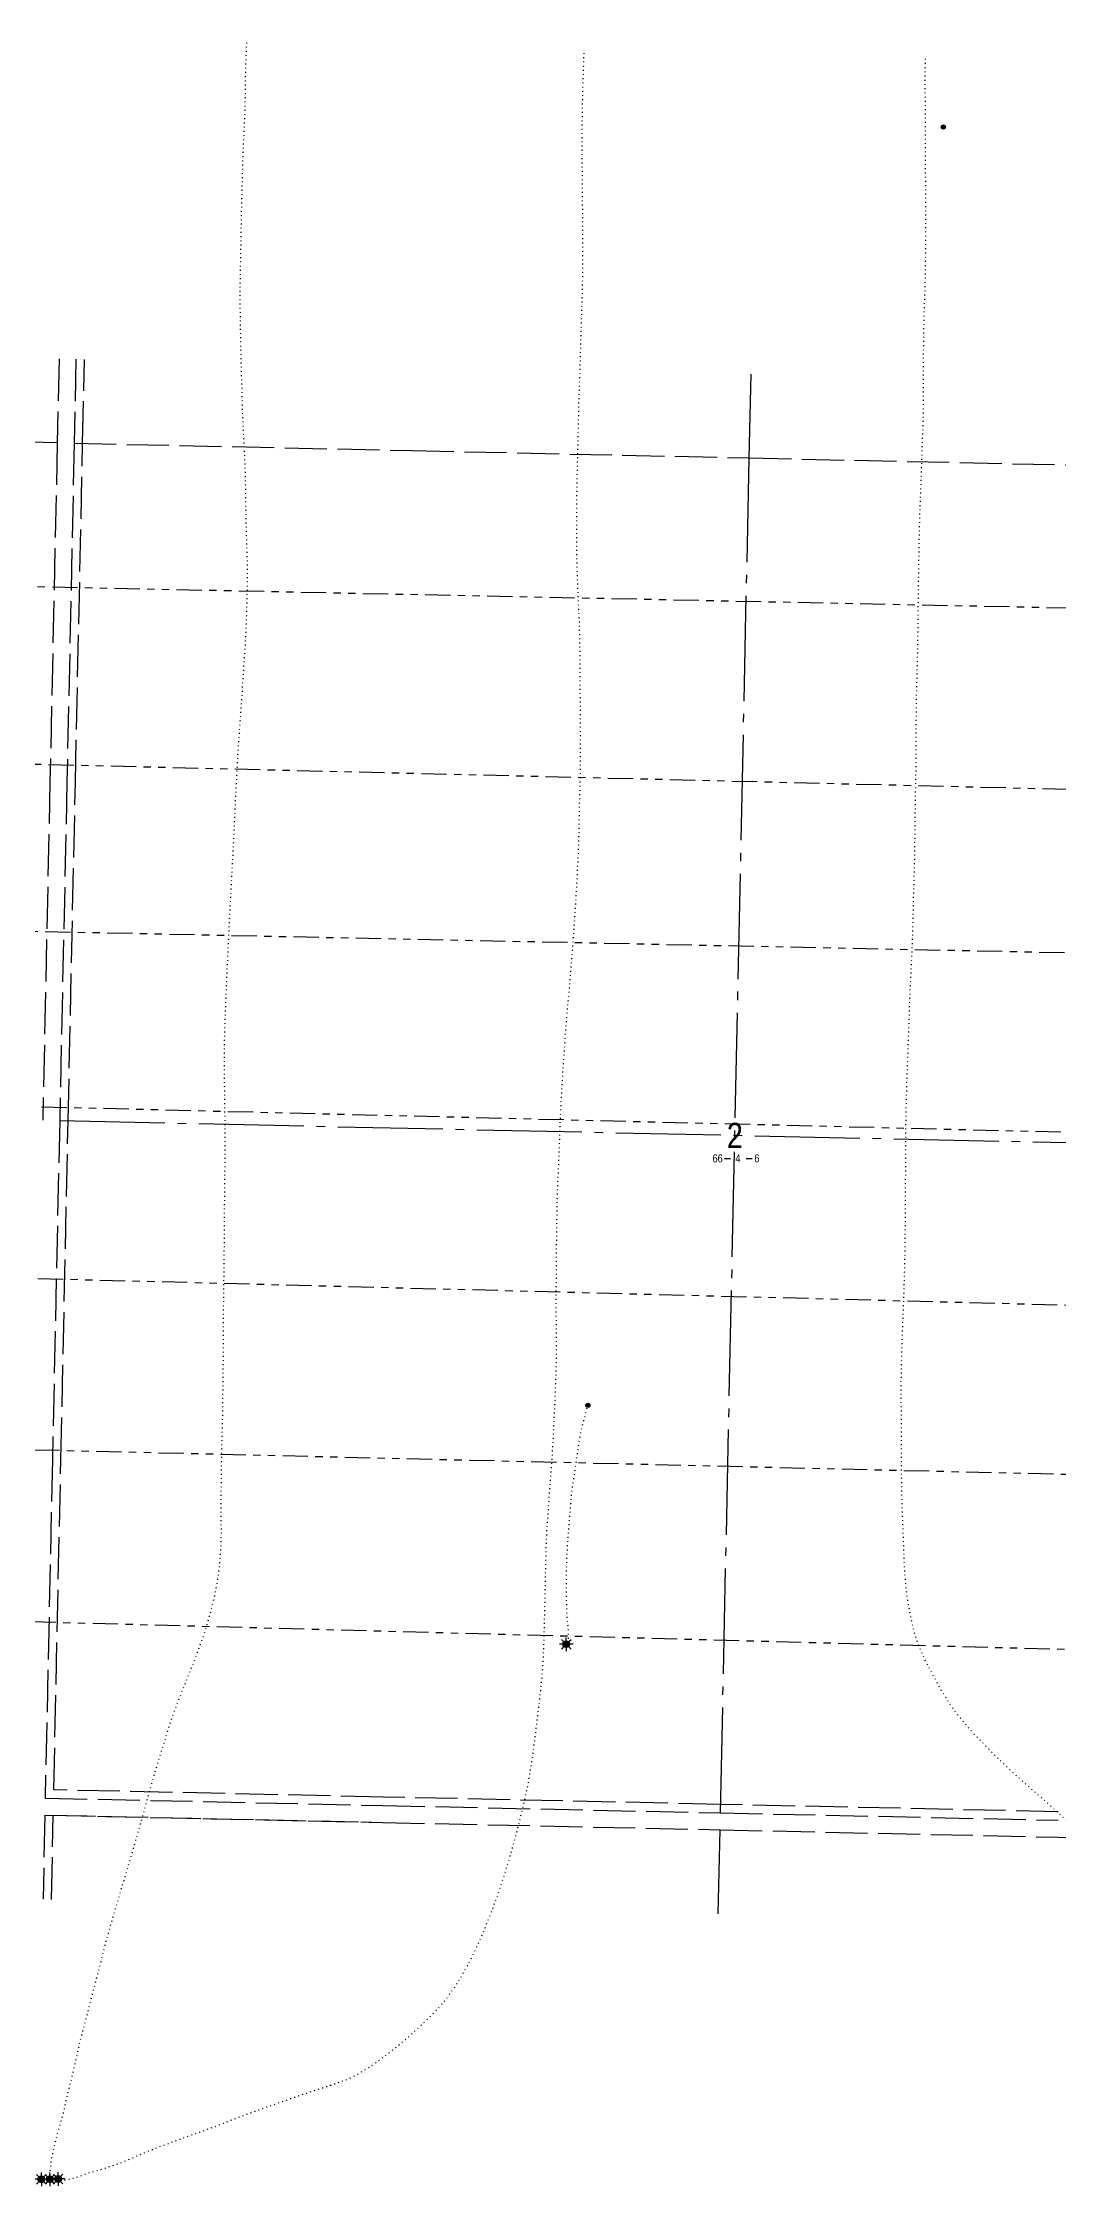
# Model space of a CAD drawing. Extents: x 401306 to 418331, y 6045711 to 6071172.
# Drawn here: x 403046 to 404251, y 6059342 to 6061886 of the extents above; entities that cross this region are included whole.
import ezdxf
from ezdxf.enums import TextEntityAlignment as Align

# ---------------------------------------------------------------- set-up
doc = ezdxf.new("R2010")
doc.units = 0
doc.header["$LTSCALE"] = 5
for name, pattern in [('foc-DOT', [1, 0.2, -0.8]), ('foc-DRILLPATH', [14.75, 6, -1.75, 1.75, -1.75, 1.75, -1.75]), ('foc-QUARTERLINE', [33, 25, -3, 2, -3]), ('foc-UNSURVEYED', [12.5, 10, -2.5])]:
    doc.linetypes.add(name, pattern=pattern)
for name, color, linetype in [('10', 1, 'Continuous'), ('9', 3, 'Continuous'), ('AS-DRILL-T', 8, 'Continuous'), ('DETAIL-HZ-Existing', 8, 'foc-DOT'), ('F-WS-S', 8, 'Continuous'), ('L-QSEC', 8, 'foc-QUARTERLINE'), ('L-SECLBL', 7, 'Continuous'), ('L-USEC', 7, 'foc-UNSURVEYED'), ('P-PDRILLPATH', 12, 'foc-DRILLPATH')]:
    doc.layers.add(name, color=color, linetype=linetype)
doc.styles.add('80L', font='ARIALN.TTF', dxfattribs={"height": 10})
doc.styles.add('SIMPLEX', font='ARIALN.TTF')

# ---------------------------------------------------------------- blocks, each defined once
blk = doc.blocks.new('L-SECLBL')
at = {"layer": '9', "color": 7}
for p, q in [((-5.1, -27.8), (-12.3, -27.8)), ((20.7, -27.8), (13.5, -27.8))]:
    blk.add_line(p, q, dxfattribs=at)
at = {"layer": '10', "color": 2, "style": 'SIMPLEX'}
blk.add_attdef('SEC', text='', height=30, dxfattribs=at).set_placement((0, 0), align=Align.MIDDLE)
at = {"layer": '10', "color": 5, "style": '80L'}
blk.add_attdef('TWP', text='', height=9.5, dxfattribs=at).set_placement((-14.4, -27.4), align=Align.MIDDLE_RIGHT)
blk.add_attdef('RGE', text='', height=9.5, dxfattribs=at).set_placement((3.6, -27.4), align=Align.MIDDLE_CENTER)
blk.add_attdef('MER', text='', height=9.5, dxfattribs=at).set_placement((23.2, -27.4), align=Align.MIDDLE_LEFT)
blk = doc.blocks.new('BH-Existing')
at = {"layer": 'AS-DRILL-T'}
h = blk.add_hatch(color=256, dxfattribs=at)
h.dxf.hatch_style = 1
edge = h.paths.add_edge_path()
edge.add_arc((0, 0), 0.5, 0, 360)
blk.add_circle((0, 0), 0.5, dxfattribs=at)
blk = doc.blocks.new('GAS')
h = blk.add_hatch(color=255)
h.dxf.hatch_style = 1
edge = h.paths.add_edge_path()
edge.add_arc((0, 0), 0.9, 0, 360)
for p, q in [((-0.81, 0), (-1.62, 0)), ((-0.57, 0.57), (-1.14, 1.14)), ((0, 0.81), (0, 1.62)), ((0.57, 0.57), (1.14, 1.14)), ((1.62, 0), (0.81, 0)), ((-0.57, -0.57), (-1.14, -1.14)), ((0, -0.81), (0, -1.62)), ((1.14, -1.14), (0.57, -0.57))]:
    blk.add_line(p, q)
blk.add_circle((0, 0), 0.8)

msp = doc.modelspace()

# ---------------------------------------------------------------- linework, layer by layer
at = {"layer": 'DETAIL-HZ-Existing', "flags": 128}
for points in [[(403054.526, 6059350.514), (403054.748, 6059350.589), (403055.151, 6059350.71), (403055.783, 6059350.797), (403056.323, 6059350.825), (403056.584, 6059350.86), (403056.783, 6059350.815), (403057.029, 6059350.63), (403057.225, 6059350.416), (403057.291, 6059350.254), (403057.277, 6059350.075), (403057.222, 6059349.816), (403057.156, 6059349.537), (403057.011, 6059349.32), (403056.777, 6059349.135), (403056.503, 6059348.951), (403056.16, 6059348.818), (403055.778, 6059348.726), (403055.356, 6059348.645), (403054.874, 6059348.536), (403054.49, 6059348.354), (403054.216, 6059348.17), (403053.982, 6059348.005), (403053.738, 6059347.82), (403053.525, 6059347.664), (403053.374, 6059347.608), (403053.233, 6059347.571), (403053.092, 6059347.544), (403052.882, 6059347.518), (403052.621, 6059347.494), (403052.431, 6059347.498), (403052.081, 6059347.495), (403051.911, 6059347.509), (403052.011, 6059347.487), (403052.15, 6059347.454), (403052.271, 6059347.481), (403052.372, 6059347.519), (403052.452, 6059347.547), (403052.482, 6059347.547), (403052.482, 6059347.537), (403052.463, 6059347.557), (403052.434, 6059347.608), (403052.425, 6059347.688), (403052.368, 6059347.819), (403052.282, 6059348.021), (403052.166, 6059348.214), (403051.969, 6059348.358), (403051.783, 6059348.522), (403051.596, 6059348.676), (403051.519, 6059348.798), (403051.622, 6059348.935), (403051.766, 6059349.112), (403051.929, 6059349.259), (403052.083, 6059349.456), (403052.278, 6059349.692), (403052.513, 6059349.897), (403052.686, 6059350.063), (403052.809, 6059350.2), (403052.921, 6059350.308), (403053.044, 6059350.405), (403053.195, 6059350.482), (403053.377, 6059350.548), (403053.549, 6059350.675), (403053.735, 6059350.931), (403054, 6059351.185), (403054.286, 6059351.429), (403054.418, 6059351.546), (403054.533, 6059351.744), (403054.553, 6059351.783), (403054.645, 6059352.331), (403054.701, 6059353.08), (403054.703, 6059353.18), (403054.746, 6059354.26), (403054.812, 6059355.469), (403054.88, 6059356.767), (403054.941, 6059358.187), (403055.014, 6059359.765), (403055.143, 6059361.573), (403055.336, 6059363.589), (403055.575, 6059365.855), (403055.838, 6059368.34), (403056.155, 6059370.973), (403056.575, 6059373.795), (403057.13, 6059376.834), (403057.841, 6059380.119), (403058.654, 6059383.553), (403059.49, 6059387.096), (403060.31, 6059390.789), (403061.154, 6059394.692), (403062.088, 6059398.633), (403063.175, 6059402.68), (403064.303, 6059406.777), (403065.503, 6059410.972), (403066.753, 6059415.177), (403067.982, 6059419.311), (403069.183, 6059423.556), (403070.367, 6059427.912), (403071.506, 6059432.529), (403072.601, 6059437.437), (403073.712, 6059442.604), (403074.969, 6059448.038), (403076.372, 6059453.78), (403077.863, 6059459.879), (403079.47, 6059466.286), (403081.164, 6059472.991), (403082.824, 6059479.977), (403084.459, 6059487.174), (403086.107, 6059494.561), (403087.747, 6059502.027), (403089.47, 6059509.622), (403091.367, 6059517.403), (403093.363, 6059525.122), (403095.449, 6059532.879), (403097.586, 6059540.635), (403099.684, 6059548.452), (403101.694, 6059556.391), (403103.707, 6059564.45), (403105.763, 6059572.638), (403107.952, 6059580.983), (403110.244, 6059589.436), (403112.486, 6059597.93), (403114.715, 6059606.724), (403116.893, 6059615.499), (403119.143, 6059624.333), (403121.484, 6059633.225), (403123.987, 6059642.244), (403126.55, 6059651.201), (403129.142, 6059660.187), (403131.786, 6059669.183), (403134.489, 6059678.197), (403137.172, 6059687.172), (403139.854, 6059696.116), (403142.557, 6059705.11), (403145.22, 6059714.085), (403147.873, 6059723.081), (403150.557, 6059732.095), (403153.2, 6059741.091), (403155.824, 6059750.117), (403161.757, 6059770.744), (403166.901, 6059789.099), (403169.905, 6059800.027), (403171.956, 6059807.504), (403177.162, 6059825.947), (403182.614, 6059844.225), (403188.277, 6059862.478), (403193.818, 6059880.703), (403199.686, 6059898.762), (403199.739, 6059898.891), (403206.463, 6059916.781), (403213.575, 6059934.563), (403220.626, 6059952.266), (403227.568, 6059970.041), (403234.254, 6059988.002), (403240.333, 6060006.116), (403245.747, 6060024.455), (403250.285, 6060042.982), (403253.816, 6060061.71), (403256.285, 6060080.752), (403257.652, 6060099.787), (403258.111, 6060118.851), (403257.973, 6060138.119), (403257.891, 6060157.165), (403258.108, 6060176.205), (403258.337, 6060195.274), (403258.615, 6060214.363), (403259.105, 6060233.487), (403259.605, 6060252.62), (403259.904, 6060271.748), (403260.094, 6060290.888), (403260.316, 6060310.158), (403260.528, 6060329.378), (403260.616, 6060348.46), (403260.645, 6060367.554), (403260.786, 6060386.736), (403261.044, 6060405.785), (403261.335, 6060425.013), (403261.573, 6060444.072), (403261.673, 6060463.194), (403261.742, 6060482.287), (403261.931, 6060501.407), (403262.14, 6060520.507), (403262.33, 6060539.678), (403262.529, 6060558.758), (403262.639, 6060577.94), (403262.57, 6060597.106), (403262.418, 6060616.203), (403262.207, 6060635.312), (403261.896, 6060654.413), (403261.676, 6060673.542), (403261.769, 6060692.845), (403262.188, 6060711.97), (403262.81, 6060731.191), (403263.538, 6060750.24), (403264.337, 6060769.347), (403265.207, 6060788.463), (403266.105, 6060807.518), (403267.004, 6060826.633), (403267.906, 6060845.838), (403268.904, 6060864.911), (403269.894, 6060884.035), (403270.884, 6060903.178), (403271.951, 6060922.199), (403272.929, 6060941.253), (403273.749, 6060960.4), (403274.649, 6060979.555), (403275.657, 6060998.567), (403276.576, 6061017.672), (403277.546, 6061036.806), (403278.694, 6061055.876), (403280.086, 6061075.08), (403281.535, 6061094.174), (403282.814, 6061113.29), (403283.942, 6061132.341), (403285.201, 6061151.408), (403286.548, 6061170.434), (403287.534, 6061189.357), (403288.202, 6061208.447), (403288.784, 6061227.689), (403289.133, 6061246.746), (403289.093, 6061265.451), (403288.584, 6061284.646), (403287.925, 6061303.855), (403287.499, 6061323.218), (403287.233, 6061342.548), (403286.932, 6061361.679), (403286.479, 6061380.683), (403285.711, 6061399.934), (403284.707, 6061418.92), (403283.776, 6061438.004), (403283.096, 6061457.193), (403282.618, 6061476.418), (403282.02, 6061495.705), (403281.504, 6061515.021), (403281.188, 6061534.382), (403280.813, 6061553.314), (403280.547, 6061572.174), (403280.491, 6061591.51), (403280.716, 6061610.879), (403281.109, 6061629.715), (403281.461, 6061648.962), (403281.784, 6061668.23), (403282.147, 6061687.526), (403282.62, 6061706.821), (403283.192, 6061726.083), (403283.695, 6061745.366), (403284.373, 6061764.386), (403285.381, 6061783.449), (403286.219, 6061802.505), (403286.577, 6061821.552), (403286.726, 6061840.663), (403287.145, 6061859.749), (403287.894, 6061878.847), (403288.277, 6061886.392)], [(403064.404, 6059350.859), (403064.47, 6059350.187), (403064.549, 6059349.695), (403064.691, 6059349.312), (403065.388, 6059348.697), (403066.361, 6059348.376), (403066.672, 6059348.39), (403066.903, 6059348.445), (403067.074, 6059348.521), (403067.41, 6059348.764), (403067.686, 6059349.058), (403067.972, 6059349.322), (403068.315, 6059349.455), (403068.625, 6059349.488), (403068.789, 6059349.645), (403068.644, 6059349.888), (403068.25, 6059350.156), (403067.963, 6059350.312), (403067.258, 6059350.567), (403066.469, 6059350.594), (403066.057, 6059350.523), (403065.299, 6059350.179), (403064.964, 6059349.936), (403064.688, 6059349.642), (403064.5, 6059349.296), (403064.422, 6059348.898), (403064.433, 6059348.487), (403064.555, 6059348.095), (403064.768, 6059347.78), (403065.033, 6059347.564), (403065.311, 6059347.438), (403065.56, 6059347.413), (403065.801, 6059347.438), (403066.032, 6059347.493), (403066.446, 6059347.654), (403066.83, 6059347.856), (403067.235, 6059348.057), (403067.711, 6059348.337), (403068.218, 6059348.657), (403068.835, 6059348.973), (403069.188, 6059349.136), (403069.65, 6059349.226), (403069.878, 6059349.131), (403070.076, 6059349.047), (403070.116, 6059349.046), (403069.939, 6059349.18), (403069.724, 6059349.404), (403069.508, 6059349.619), (403069.301, 6059349.744), (403069.083, 6059349.828), (403068.894, 6059349.902), (403068.726, 6059349.976), (403068.548, 6059350.07), (403068.391, 6059350.193), (403068.312, 6059350.265), (403068.302, 6059350.285), (403068.312, 6059350.275), (403068.52, 6059350.16), (403068.976, 6059349.971), (403069.692, 6059349.775), (403070.62, 6059349.675), (403071.711, 6059349.692), (403073.103, 6059349.802), (403074.527, 6059349.972), (403075.953, 6059350.221), (403077.471, 6059350.579), (403079.16, 6059350.983), (403081.03, 6059351.433), (403083.051, 6059351.95), (403085.236, 6059352.593), (403087.593, 6059353.373), (403090.102, 6059354.229), (403092.803, 6059355.202), (403095.706, 6059356.24), (403098.78, 6059357.324), (403101.994, 6059358.416), (403105.356, 6059359.404), (403108.827, 6059360.33), (403112.379, 6059361.344), (403116.085, 6059362.495), (403120.073, 6059363.75), (403124.393, 6059365.128), (403128.936, 6059366.621), (403133.491, 6059368.194), (403138.098, 6059369.866), (403142.859, 6059371.734), (403147.805, 6059373.829), (403153.014, 6059376.088), (403158.517, 6059378.481), (403164.786, 6059381.167), (403170.831, 6059383.698), (403183.512, 6059388.718), (403196.659, 6059393.618), (403209.794, 6059398.387), (403223.14, 6059403.163), (403236.324, 6059407.902), (403249.29, 6059412.725), (403262.189, 6059417.65), (403274.736, 6059422.533), (403287.08, 6059427.25), (403299.661, 6059431.822), (403312.239, 6059436.283), (403324.848, 6059440.755), (403337.317, 6059445.249), (403349.732, 6059449.554), (403362.073, 6059453.701), (403374.595, 6059457.844), (403387.407, 6059461.99), (403394.026, 6059464.239), (403400.678, 6059466.577), (403407.374, 6059469.115), (403413.797, 6059472.008), (403420.04, 6059475.355), (403426.028, 6059478.907), (403431.916, 6059482.492), (403437.706, 6059486.179), (403443.229, 6059490.002), (403448.594, 6059493.928), (403453.831, 6059497.917), (403458.97, 6059502.028), (403464.1, 6059506.179), (403469.23, 6059510.31), (403474.39, 6059514.5), (403479.524, 6059518.822), (403484.684, 6059523.432), (403489.911, 6059528.391), (403495.293, 6059533.567), (403500.837, 6059538.82), (403506.473, 6059544.191), (403512.054, 6059549.762), (403517.481, 6059555.638), (403522.613, 6059561.749), (403527.519, 6059568.075), (403532.25, 6059574.576), (403536.813, 6059581.24), (403541.14, 6059588.029), (403545.228, 6059594.933), (403549.108, 6059601.901), (403552.879, 6059608.912), (403556.512, 6059616.016), (403563.085, 6059630.098), (403563.317, 6059630.634), (403566.495, 6059637.977), (403569.633, 6059645.342), (403572.026, 6059651.072), (403572.702, 6059652.728), (403575.683, 6059660.246), (403578.609, 6059667.955), (403581.569, 6059675.863), (403584.51, 6059683.812), (403587.444, 6059691.901), (403590.3, 6059700.132), (403593.061, 6059708.555), (403595.671, 6059716.931), (403598.203, 6059725.399), (403600.683, 6059733.788), (403603.154, 6059742.197), (403605.576, 6059750.697), (403607.89, 6059759.279), (403610.119, 6059768.063), (403612.298, 6059776.859), (403614.489, 6059785.744), (403616.681, 6059794.699), (403618.805, 6059803.736), (403620.78, 6059812.845), (403622.639, 6059822.138), (403624.279, 6059831.445), (403627.072, 6059849.289), (403628.971, 6059862.781), (403629.412, 6059866.103), (403630.193, 6059872.228), (403631.346, 6059881.695), (403632.276, 6059889.617), (403632.46, 6059891.203), (403633.573, 6059900.682), (403634.746, 6059910.149), (403635.899, 6059919.636), (403636.992, 6059929.075), (403638.838, 6059948.04), (403639.562, 6059957.576), (403640.592, 6059976.709), (403640.927, 6059986.284), (403641.231, 6059995.83), (403641.485, 6060005.356), (403641.71, 6060014.894), (403642.188, 6060033.948), (403642.607, 6060053.073), (403642.965, 6060072.14), (403643.171, 6060081.758), (403643.406, 6060091.305), (403643.629, 6060100.812), (403643.953, 6060110.317), (403645.03, 6060129.359), (403646.418, 6060148.373), (403647.797, 6060167.488), (403649.178, 6060186.673), (403649.923, 6060196.229), (403650.646, 6060205.726), (403651.803, 6060224.716), (403652.701, 6060243.761), (403653.579, 6060262.806), (403654.457, 6060281.882), (403655.176, 6060300.971), (403655.655, 6060320.055), (403655.964, 6060339.193), (403655.853, 6060358.28), (403655.513, 6060377.431), (403655.522, 6060396.526), (403655.66, 6060415.627), (403655.671, 6060434.821), (403655.849, 6060453.882), (403656.208, 6060472.958), (403656.448, 6060492.138), (403656.677, 6060511.217), (403657.316, 6060530.308), (403658.264, 6060549.372), (403659.034, 6060568.51), (403659.714, 6060587.659), (403660.421, 6060606.699), (403661.249, 6060625.725), (403662.268, 6060644.828), (403663.439, 6060664.007), (403664.707, 6060683.055), (403666.056, 6060702.17), (403667.485, 6060721.244), (403669.053, 6060740.295), (403670.701, 6060759.364), (403672.311, 6060778.494), (403673.781, 6060797.637), (403675.241, 6060816.76), (403676.769, 6060835.791), (403678.147, 6060854.836), (403679.265, 6060873.897), (403680.344, 6060892.978), (403681.323, 6060912.071), (403682.063, 6060931.25), (403682.624, 6060950.422), (403683.009, 6060969.368), (403683.397, 6060987.954), (403683.96, 6061007.697), (403684.215, 6061017.263), (403684.328, 6061026.753), (403684.368, 6061045.467), (403684.419, 6061064.66), (403684.481, 6061083.883), (403684.225, 6061103.243), (403683.959, 6061122.573), (403683.958, 6061141.697), (403683.795, 6061160.705), (403683.447, 6061179.957), (403682.934, 6061198.962), (403682.152, 6061218.054), (403681.262, 6061237.227), (403680.484, 6061256.448), (403680.086, 6061275.701), (403680.098, 6061294.985), (403680.083, 6061314.33), (403680.008, 6061333.276), (403680.132, 6061352.128), (403680.466, 6061371.465), (403680.9, 6061390.83), (403681.403, 6061409.664), (403681.845, 6061428.888), (403682.228, 6061448.165), (403682.72, 6061467.439), (403683.058, 6061477.124), (403683.443, 6061486.717), (403684.125, 6061505.967), (403684.638, 6061525.231), (403685.147, 6061544.324), (403685.748, 6061563.526), (403686.366, 6061582.567), (403686.844, 6061601.661), (403687.084, 6061620.8), (403687.143, 6061639.903), (403687.123, 6061659.078), (403687.016, 6061678.345), (403686.837, 6061697.563), (403686.696, 6061716.651), (403686.474, 6061735.72), (403686.263, 6061754.829), (403686.241, 6061773.903), (403686.429, 6061792.974), (403686.759, 6061812.131), (403687.178, 6061831.197), (403687.737, 6061850.329), (403688.435, 6061869.368), (403688.773, 6061877.898)], [(404296.439, 6059744.957), (404296.48, 6059744.996), (404296.46, 6059744.996), (404296.279, 6059744.93), (404296.149, 6059744.963), (404296.13, 6059744.993), (404296.1, 6059744.974), (404296.07, 6059744.965), (404296.05, 6059744.985), (404295.961, 6059745.047), (404295.793, 6059745.12), (404295.493, 6059745.117), (404295.203, 6059745.123), (404295.134, 6059745.164), (404295.154, 6059745.174), (404295.173, 6059745.154), (404295.182, 6059745.083), (404295.199, 6059744.943), (404295.256, 6059744.792), (404295.241, 6059744.582), (404295.166, 6059744.334), (404295.123, 6059744.184), (404295.07, 6059744.056), (404294.944, 6059743.768), (404294.829, 6059743.53), (404294.715, 6059743.333), (404294.59, 6059743.115), (404294.415, 6059742.899), (404294.21, 6059742.633), (404294.274, 6059742.362), (404294.631, 6059742.224), (404294.98, 6059742.147), (404295.257, 6059742.031), (404295.495, 6059741.936), (404295.685, 6059741.912), (404295.915, 6059741.897), (404296.164, 6059741.852), (404296.352, 6059741.758), (404296.47, 6059741.655), (404296.48, 6059741.685), (404296.421, 6059741.707), (404296.35, 6059741.668), (404296.298, 6059741.599), (404296.246, 6059741.49), (404296.245, 6059741.44), (404296.233, 6059741.35), (404296.181, 6059741.251), (404296.108, 6059741.113), (404295.985, 6059740.986), (404295.884, 6059740.908), (404295.82, 6059740.749), (404295.876, 6059740.538), (404296.012, 6059740.375), (404296.08, 6059740.253), (404296.059, 6059740.194), (404296.049, 6059740.214), (404296.111, 6059740.303), (404296.154, 6059740.432), (404296.146, 6059740.552), (404296.229, 6059740.69), (404296.344, 6059740.918), (404296.429, 6059741.166), (404296.465, 6059741.435), (404296.5, 6059741.685), (404296.495, 6059741.915), (404296.42, 6059742.127), (404296.292, 6059742.239), (404296.182, 6059742.232), (404296.061, 6059742.214), (404295.972, 6059742.266), (404295.884, 6059742.328), (404295.764, 6059742.341), (404295.726, 6059742.441), (404295.738, 6059742.511), (404295.718, 6059742.552), (404295.65, 6059742.633), (404295.377, 6059742.939), (404294.938, 6059743.488), (404294.366, 6059744.34), (404293.649, 6059745.416), (404292.733, 6059746.596), (404291.57, 6059747.86), (404290.178, 6059749.22), (404288.52, 6059750.746), (404286.606, 6059752.476), (404284.467, 6059754.412), (404282.131, 6059756.552), (404279.659, 6059758.845), (404277.021, 6059761.331), (404274.159, 6059764.082), (404271.13, 6059767.017), (404267.885, 6059770.146), (404264.473, 6059773.389), (404260.863, 6059776.706), (404257.014, 6059780.148), (404252.96, 6059783.764), (404248.711, 6059787.635), (404244.307, 6059791.759), (404239.697, 6059796.058), (404234.778, 6059800.412), (404229.62, 6059804.822), (404224.314, 6059809.336), (404218.953, 6059814.06), (404213.514, 6059818.926), (404207.938, 6059823.905), (404202.206, 6059829.057), (404196.444, 6059834.24), (404190.666, 6059839.604), (404184.914, 6059845.226), (404179.094, 6059851.001), (404174.46, 6059855.59), (404173.167, 6059856.877), (404167.242, 6059862.814), (404161.347, 6059868.8), (404157.714, 6059872.497), (404155.384, 6059874.867), (404149.455, 6059881.154), (404143.613, 6059887.739), (404137.825, 6059894.533), (404132.242, 6059901.542), (404126.854, 6059908.778), (404121.7, 6059916.218), (404116.781, 6059923.874), (404112.116, 6059931.744), (404104.285, 6059945.963), (404100.358, 6059953.238), (404095.999, 6059961.402), (404091.794, 6059969.722), (404087.964, 6059978.275), (404084.58, 6059987.089), (404081.619, 6059996.083), (404079.142, 6060005.228), (404077.037, 6060014.504), (404075.195, 6060023.865), (404073.544, 6060033.282), (404072.079, 6060042.545), (404072.035, 6060042.826), (404070.737, 6060052.386), (404069.109, 6060071.435), (404068.293, 6060090.546), (404067.667, 6060109.663), (404066.95, 6060128.773), (404066.165, 6060147.934), (404065.651, 6060167.139), (404065.406, 6060186.288), (404065.229, 6060205.376), (404065.135, 6060224.603), (404065.131, 6060243.787), (404065.075, 6060262.922), (404065.008, 6060281.978), (404065.064, 6060301.171), (404065.388, 6060320.299), (404065.956, 6060339.591), (404066.63, 6060358.701), (404067.364, 6060377.82), (404068.038, 6060396.93), (404068.682, 6060416.011), (404069.246, 6060435.153), (404069.501, 6060454.272), (404069.724, 6060473.381), (404069.959, 6060492.501), (404070.013, 6060511.634), (404070.131, 6060530.946), (404070.285, 6060550.036), (404070.258, 6060569.131), (404070.262, 6060588.246), (404070.598, 6060607.413), (404071.042, 6060626.528), (404071.495, 6060645.632), (404072.099, 6060664.724), (404072.813, 6060683.843), (404073.557, 6060702.922), (404074.243, 6060722.131), (404074.887, 6060741.252), (404075.572, 6060760.382), (404076.445, 6060779.478), (404077.369, 6060798.572), (404078.204, 6060817.719), (404078.859, 6060836.849), (404079.283, 6060855.955), (404079.717, 6060875.09), (404080.343, 6060894.291), (404080.867, 6060913.404), (404081.151, 6060932.522), (404081.386, 6060951.662), (404081.609, 6060970.751), (404081.88, 6060989.68), (404082.263, 6061008.756), (404082.616, 6061027.813), (404082.802, 6061046.583), (404082.815, 6061065.657), (404082.855, 6061084.55), (404083.025, 6061103.491), (404083.398, 6061122.537), (404083.978, 6061141.469), (404084.488, 6061160.393), (404084.792, 6061179.5), (404084.985, 6061198.551), (404085.198, 6061217.63), (404085.452, 6061236.729), (404085.725, 6061255.808), (404086.008, 6061274.866), (404086.314, 6061293.604), (404086.717, 6061312.679), (404087.277, 6061331.592), (404087.997, 6061350.511), (404088.714, 6061369.26), (404089.333, 6061388.151), (404089.934, 6061407.103), (404090.724, 6061426.03), (404091.297, 6061445.092), (404091.33, 6061464.176), (404091.3, 6061483.101), (404091.424, 6061502.212), (404091.557, 6061521.284), (404091.762, 6061540.414), (404092.106, 6061559.511), (404092.671, 6061578.683), (404093.415, 6061597.792), (404093.799, 6061616.908), (404093.973, 6061636.038), (404094.127, 6061655.129), (404094.061, 6061674.225), (404093.945, 6061693.362), (404093.969, 6061712.476), (404093.903, 6061731.581), (404093.707, 6061750.73), (404093.663, 6061769.915), (404093.697, 6061789.018), (404093.673, 6061808.263), (404093.52, 6061827.491), (404093.373, 6061846.578), (404093.666, 6061865.646), (404093.803, 6061869.308)], [(403667.348, 6059985.597), (403667.971, 6059985.243), (403669.985, 6059984.03), (403670.285, 6059983.534), (403668.734, 6059983.036), (403668.471, 6059982.432), (403668.2, 6059981.438), (403667.425, 6059980.754), (403667.013, 6059981.153), (403667.016, 6059981.293), (403667.095, 6059981.691), (403667.276, 6059982.697), (403667.738, 6059984.188), (403668.935, 6059986.823), (403669.853, 6059990.044), (403670.328, 6059994.965), (403670.101, 6060001.212), (403669.436, 6060008.047), (403668.699, 6060016.165), (403668.138, 6060025.049), (403667.871, 6060034.126), (403667.832, 6060048.291), (403667.88, 6060055.701), (403667.852, 6060059.573), (403667.794, 6060072.827), (403668.042, 6060083.984), (403668.586, 6060095.475), (403669.33, 6060106.942), (403670.905, 6060128.313), (403672.128, 6060144.881), (403673.777, 6060163.13), (403675.461, 6060176.467), (403677.762, 6060191.522), (403679.525, 6060202.957), (403681.162, 6060214.985), (403682.747, 6060226.033), (403685.164, 6060239.005), (403687.545, 6060248.456), (403689.293, 6060254.901), (403692.439, 6060266.896), (403693.046, 6060269.134)]]:
    msp.add_lwpolyline(points, dxfattribs=at)
at = {"layer": 'L-QSEC', "flags": 128}
for points in [[(403884.558, 6061393.678), (403886.672, 6061493.289)], [(403850.411, 6059785.387), (403884.558, 6061393.678)], [(403066.219, 6060607.064), (404668.758, 6060572.275)], [(403847.863, 6059665.387), (403849.984, 6059765.283)]]:
    msp.add_lwpolyline(points, dxfattribs=at)
at = {"layer": 'L-USEC'}
for p, q in [((403065.467, 6061511.352), (403063.332, 6061411.646)), ((403085.571, 6061510.921), (403083.436, 6061411.216)), ((403093.488, 6061410.987), (403095.624, 6061510.688)), ((403063.332, 6061411.646), (402662.79, 6061420.399)), ((403063.332, 6061411.646), (403054.724, 6061009.574)), ((403083.436, 6061411.216), (403074.828, 6061009.144)), ((403083.436, 6061411.207), (403483.996, 6061402.442)), ((403084.88, 6061008.916), (403093.488, 6061410.987)), ((403483.996, 6061402.442), (403884.558, 6061393.678)), ((403884.558, 6061393.678), (404285.121, 6061384.911)), ((403054.724, 6061009.574), (403046.115, 6060607.501)), ((403074.828, 6061009.144), (403066.219, 6060607.07)), ((403076.271, 6060606.841), (403084.88, 6061008.916)), ((403066.219, 6060607.07), (403057.611, 6060204.996)), ((403067.662, 6060204.768), (403076.271, 6060606.841)), ((403057.611, 6060204.996), (403049.002, 6059802.914)), ((403059.269, 6059812.747), (403067.662, 6060204.768)), ((403449.921, 6059804.203), (403059.269, 6059812.747)), ((403049.002, 6059802.914), (403449.717, 6059794.151)), ((403449.717, 6059794.151), (403850.424, 6059785.387)), ((403850.624, 6059795.439), (403449.921, 6059804.203)), ((403850.424, 6059785.387), (404251.13, 6059776.623)), ((404251.328, 6059786.674), (403850.624, 6059795.439)), ((403048.572, 6059782.81), (403046.434, 6059682.9)), ((403048.572, 6059782.81), (403449.278, 6059774.047)), ((403056.484, 6059682.672), (403058.623, 6059782.59)), ((403056.484, 6059682.672), (403058.623, 6059782.59)), ((403058.623, 6059782.59), (403449.278, 6059774.047)), ((403449.278, 6059774.047), (403849.984, 6059765.283)), ((403449.278, 6059774.047), (403849.984, 6059765.283)), ((403849.984, 6059765.283), (404250.69, 6059756.519)), ((403849.984, 6059765.283), (404250.69, 6059756.519)), ((404250.69, 6059756.519), (404651.398, 6059747.753)), ((404250.69, 6059756.519), (404651.398, 6059747.753))]:
    msp.add_line(p, q, dxfattribs=at)
at = {"layer": 'P-PDRILLPATH'}
for points in [[(405126.651, 6060444.149), (404562.193, 6061209.175), (401577.306, 6061270.673)], [(405119.278, 6060442.787), (404557.64, 6060992.996), (401572.835, 6061065.353)], [(405111.906, 6060441.426), (404553.577, 6060800.043), (401568.401, 6060861.766)], [(405111.696, 6060380.398), (404549.07, 6060586.006), (401564, 6060659.677)], [(405119.068, 6060381.759), (404544.745, 6060380.583), (401559.596, 6060457.467)], [(405133.813, 6060384.481), (404536.14, 6059971.874), (401550.756, 6060051.542)], [(405126.44, 6060383.12), (404540.528, 6060180.31), (401555.104, 6060251.207)]]:
    msp.add_lwpolyline(points, dxfattribs=at)

# ---------------------------------------------------------------- block references
at = {"layer": 'AS-DRILL-T', "xscale": 4.999999999999995, "yscale": 4.999999999999995, "zscale": 4.999999999999995}
for p in [(404114.907, 6061786.563), (403693.054, 6060269.115)]:
    msp.add_blockref('BH-Existing', p, dxfattribs=at)
at = {"layer": 'F-WS-S', "xscale": 4.999999999999995, "yscale": 4.999999999999995, "zscale": 4.999999999999995}
for p in [(403667.348, 6059985.597), (403044.524, 6059350.394), (403054.526, 6059350.514), (403064.404, 6059350.859)]:
    msp.add_blockref('GAS', p, dxfattribs=at)
at = {"layer": 'L-SECLBL'}
msp.add_blockref('L-SECLBL', (403867.487, 6060589.669), dxfattribs=at).add_auto_attribs({'SEC': '2', 'TWP': '66', 'RGE': '4', 'MER': '6'})

doc.saveas('drawing.dxf')
